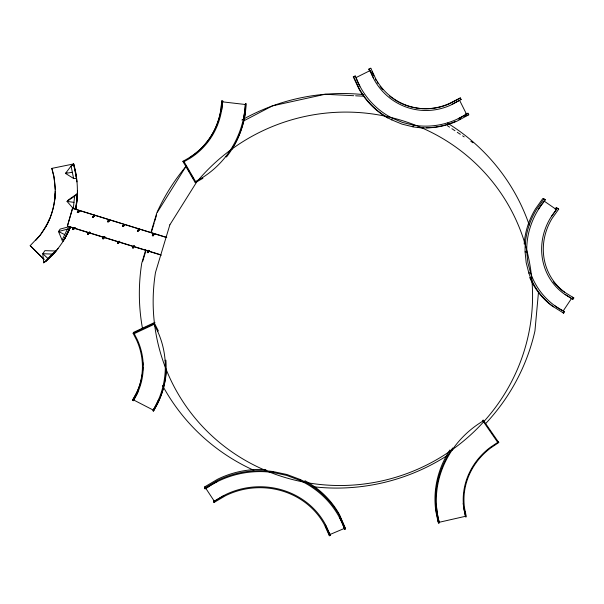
<?xml version="1.0" encoding="UTF-8"?>
<svg xmlns="http://www.w3.org/2000/svg" width="604" height="604" viewBox="0 0 604 604"><rect width="100%" height="100%" fill="white"/><g stroke="black" fill="none" stroke-linecap="round" stroke-linejoin="round"><path stroke-width="0.91" d="M55.274 191.113C55.243 202.31 52.571 213.446 47.61 223.488M77.538 190.864L77.146 199.841L75.93 208.697M54.828 199.275L55.251 193.031M538.504 291.913L534.948 330.932A200.792 196.685 -22.4 0 1 485.933 423.268M189.641 157.516A71.68 69.747 57.9 0 0 220.966 108.818L221.759 100.898L222.755 101.011L221.811 108.954A72.608 70.351 57.5 0 1 221.396 111.544M231.747 149.46A96.595 93.99 58 0 0 245.39 112.676L246.326 103.745L245.435 103.646L245.345 104.5A96.179 93.28 57.7 0 1 243.744 117.017M73.295 208.523L67.044 201.404L68.478 199.803L77.388 193.68L75.825 208.176L73.295 208.523L74.624 196.194L77.508 193.62L75.938 208.108M330.033 533.921L330.275 535.37L329.391 535.74L324.069 524.03A73.22 68.607 -4.8 0 0 225.692 495.612L213.982 502.505L214.126 501.154M213.982 502.505L213.612 500.376M217.093 481.652A89.966 84.334 -10.6 0 0 205.896 488.455L205.058 488.946L204.537 488.16L204.718 486.854L217.591 479.251A90.57 84.9 -4.8 0 1 265.888 469.602M75.817 208.765C78.422 193.892 77.84 178.459 73.665 163.926L51.861 168.38L53.779 176.285A78.324 74.383 39.1 0 1 35.802 240.241M223.684 495.567L214.299 501.229L205.896 488.455A89.905 84.25 -4.8 0 1 272.872 472.471L273.023 471.543L286.908 474.502L300.09 479.455A90.872 85.164 -4.8 0 1 339.75 516.005L345.571 528.923L344.68 529.293L344.303 528.462A89.807 85.058 -1.3 0 0 339.282 517.077M54.3 202.695L54.692 200.06M413.023 126.84L413.34 125.119A79.003 76.172 -72.7 0 0 466.469 114.081L467.994 113.258L468.757 114.79L457.281 121.004A80.8 77.908 -72.7 0 1 413.023 126.84L402.098 124.152L391.686 119.856A80.8 77.908 -72.7 0 1 359.289 88.735L353.687 76.791L353.287 76.897L358.874 88.803A80.46 77.591 -72.7 0 0 387.836 118.022M161.344 255.16L67.384 226.153L72.48 208.312L166.734 237.425M72.646 208.221L67.384 226.153M72.42 229.399L74.413 227.466L75.138 227.693L74.934 228.403L73.152 229.626L72.42 229.399L74.413 227.466M77.289 212.382L77.501 211.664L79.245 210.607L79.977 210.834L79.766 211.551L78.029 212.608L77.289 212.382L79.977 210.834M73.152 229.626L75.138 227.693M78.029 212.608L78.233 211.891L77.501 211.664M79.041 211.324L79.245 210.607M87.467 234.042L89.317 232.072L90.041 232.291L88.199 234.269L87.467 234.042L90.041 232.291M92.374 217.062L94.179 215.243L94.911 215.469L93.114 217.289L92.374 217.062L93.439 216.33M88.199 234.269L88.41 233.552L87.678 233.325M93.114 217.289L94.911 215.469M89.113 232.782L89.317 232.072M94.179 215.243L93.975 215.96L94.7 216.187M102.476 238.671L104.182 236.655L104.9 236.881L104.696 237.591L103.208 238.897L102.476 238.671L104.182 236.655M107.421 221.728L109.075 219.871L109.8 220.098L109.596 220.807L108.154 221.955L107.421 221.728L109.075 219.871M103.208 238.897L104.9 236.881M108.154 221.955L109.8 220.098M117.448 243.291L119.003 241.238L119.728 241.457L119.517 242.166L118.18 243.518L117.448 243.291L119.003 241.238M122.423 226.379L123.933 224.484L124.658 224.703L124.447 225.413L123.156 226.606L122.423 226.379L123.933 224.484M118.18 243.518L119.728 241.457M123.156 226.606L124.658 224.703M132.593 247.187L132.382 247.897L133.107 248.123L134.511 246.024L133.794 245.798L132.593 247.187L133.318 247.413L134.511 246.024M137.387 231.022L138.754 229.082L139.479 229.301L139.267 230.011L138.12 231.249L137.387 231.022L138.754 229.082M133.107 248.123L133.318 247.413M133.582 246.507L133.794 245.798M138.12 231.249L139.479 229.301M145.775 249.746L141.736 263.261A200.792 196.685 -22.4 0 0 142.431 328.138M150.894 232.638L156.814 212.834A200.792 196.685 -22.4 0 1 186.191 166.191M142.687 261.411L145.896 250.675M151.521 231.876L154.201 222.921M154.737 221.132L156.61 214.865M147.27 252.495L148.539 250.35L149.256 250.577L149.045 251.279L147.995 252.714L147.27 252.495L148.539 250.35M152.314 235.651L153.537 233.665L154.254 233.891L154.043 234.601L153.038 235.877L152.314 235.651L153.537 233.665M147.995 252.714L149.256 250.577M153.038 235.877L154.254 233.891M158.701 399.259A90.917 87.58 17.6 0 1 153.174 410.041L152.797 410.72L153.514 411.09L157.878 402.664A91.446 87.331 18.5 0 0 166.425 369.52M49.822 218.444L45.27 227.776M70.449 226.976L64.439 239.056M133.144 399.108L132.631 400.339L133.348 400.709L133.862 399.478L133.144 399.108L136.602 392.774A67.565 64.522 18.4 0 0 138.467 388.583M70.585 226.598L67.338 233.839L62.99 241.472M70.434 227.112C66.229 237.561 59.864 247.021 52.246 255.281M133.114 333.28L154.473 323.261L154.903 322.347L133.635 332.321L133.114 333.28L136.534 339.946A67.852 64.779 18.4 0 1 136.104 393.974L132.631 400.339M69.77 226.523L60.151 229.09L58.49 231.521L62.099 240.105L67.406 229.143L69.996 226.862M62.099 240.105L64.401 239.184L70.238 227.127M391.686 119.856L392.472 118.286A79.003 76.172 -72.7 0 1 355.998 77.599L355.25 76.013L354.842 76.127M325.677 525.133L329.905 534.532L344.303 528.462A89.905 84.25 -4.8 0 0 299.652 480.301L300.09 479.455M133.348 400.709L136.844 394.314A68.675 65.564 18.4 0 0 137.282 339.629L134.216 333.657L154.103 324.325L157.569 331.158A91.008 86.893 18.4 0 1 153.174 410.041L133.726 400.022L136.874 394.246A68.614 66.259 17.2 0 0 138.059 391.679M153.514 411.09L157.47 403.902A91.831 87.678 18.4 0 0 165.896 360.263L165.088 360.316M47.225 224.175L40.355 234.986L30.2 245.654L43.971 259.388M157.41 212.178L185.451 167.217M529.678 277.425A76.595 72.321 -45.8 0 0 552.283 306.017L563.645 313.151L564.574 311.762L563.366 310.947M571.633 298.557L572.871 299.32L573.8 297.931L563.472 291.498A57.961 54.73 -45.8 0 1 557.447 286.304M451.747 450.599L453.279 448.425L452.66 448.032A94.639 88.192 -25.5 0 0 436.526 513.158L438.64 523.117L439.365 522.951L439.221 522.271A93.726 88.041 -27.9 0 1 436.345 504.302M538.315 209.437A75.5 70.532 -41.4 0 1 544.325 201.208L545.321 199.811L543.97 198.875L536.518 209.429A76.904 72.593 -45.8 0 0 525.087 251.876L526.19 262.687L528.855 273.114A76.904 72.593 -45.8 0 0 553.445 306.809M564.68 292.238A58.195 54.934 -45.7 0 1 552.041 218.505L558.715 209.105L556.171 207.761L555.182 209.15L556.375 209.573L551.573 216.164M557.371 208.176L550.629 217.674A59.902 56.542 -45.7 0 0 563.653 293.567L572.871 299.32M76.965 181.887L75.674 172.88L73.552 163.963L71.083 166.055L65.489 173.408L73.59 178.459L76.489 178.55L73.665 163.926M72.45 165.405L73.552 163.963M184.635 163.571L183.216 161.125L182.899 161.374L195.258 182.665L197.04 181.464M58.075 248.546L52.374 255.19L45.934 261.351L43.677 262.8L42.793 253.703L44.892 250.645L55.961 251.007M43.677 262.8L52.095 254.095L55.832 251.105L46.07 261.253M74.624 196.194L67.044 201.404L73.96 202.363M498.761 442.551L490.909 447.791A66.032 61.532 -25.5 0 0 464.574 508.251L466.341 516.813L465.616 516.979L463.834 508.379A66.787 62.227 -25.5 0 1 490.471 447.232L497.726 442.385L482.581 420.467L483.208 420.044L498.761 442.551L497.968 441.441M30.2 245.654L44.107 259.29M204.537 488.16L217.455 480.535A90.872 85.164 -4.8 0 1 273.023 471.543M213.461 501.72L225.239 494.782A74.186 69.52 -4.8 0 1 324.929 523.592L330.275 535.37M182.899 161.374L189.928 157.289A71.363 69.445 58 0 0 221.117 108.803L221.759 100.898M222.521 101.85L245.345 104.5L245.488 103.646L245.398 104.492A96.157 93.552 58 0 1 202.431 177.606L195.56 181.525L184.054 161.691L190.094 158.233A72.548 70.593 57.9 0 0 221.804 108.954L222.755 101.011M195.258 182.665L202.884 178.323L202.431 177.606M373.461 78.188L369.995 70.63L369.527 70.766L368.787 69.181L369.248 69.037L374.284 79.856A62.937 60.679 -72.7 0 0 450.727 105.126L461.124 99.486L460.354 97.939L450.071 103.526A61.14 58.95 -72.7 0 1 375.794 78.965L370.818 68.26L370.35 68.403M458.912 119.607L460.55 118.724M464.627 116.512L467.081 115.183M66.969 172.608L65.489 173.408L72.337 172.268M452.275 104.25L459.591 100.317L466.469 114.081A79.124 76.459 -68.3 0 1 458.24 118.626M243.963 120.762L272.442 105.866L325.08 94.284L330.26 94.541M353.287 76.897L355.25 76.013M368.787 69.181L370.818 68.26M369.995 70.63L355.998 77.599A79.124 75.764 -72.6 0 0 359.863 86.206M157.569 331.158L158.323 330.849L154.473 323.261M528.855 273.114L530.425 272.525A75.198 70.985 -45.8 0 0 563.222 310.924L564.574 311.762M51.861 168.38L53.907 176.232L55.266 189.324M67.406 229.143L58.49 231.521L64.756 234.631M449.957 449.935A94.337 87.927 -25.5 0 0 435.945 511.83L438.051 521.765L438.776 521.599M525.087 251.876L526.756 251.762A75.198 70.985 -45.8 0 1 544.325 201.208L556.375 209.573M460.354 97.939L449.285 103.526A60.883 58.709 -72.7 0 1 415.824 107.927M460.293 99.501L461.124 99.486M52.095 254.095L42.793 253.703L47.882 258.452M467.994 113.258L465.616 114.035L466.469 114.081M331.12 94.586L353.71 95.711M355.59 95.809L364.061 96.232M467.896 114.745L468.757 114.79M272.872 472.471L286.606 475.393L299.652 480.301M413.34 125.119L402.657 122.491L392.472 118.286M68.448 226.319L88.116 232.397M89.905 232.948L103.314 237.085M105.104 237.636L132.82 246.19M134.609 246.742L160.536 254.745M72.623 228.682L73.363 228.908M102.688 237.961L103.42 238.187M117.659 242.582L118.392 242.8M147.482 251.785L148.207 252.004M72.48 208.312L166.659 237.546M108.871 220.581L109.596 220.807M138.542 229.792L139.267 230.011M153.325 234.375L154.043 234.601M92.586 216.345L93.318 216.572M107.633 221.011L108.365 221.238M122.635 225.662L123.367 225.888M137.599 230.305L138.331 230.532M152.525 234.941L153.25 235.16M543.97 198.875L542.822 198.489L535.401 209.007A76.595 72.321 -45.8 0 0 524.181 244.008M544.166 199.426L545.321 199.811M558.715 209.105L556.171 207.761M572.554 297.168L573.8 297.931M565.117 294.488L571.52 298.474L563.222 310.924A75.145 71.846 -43.3 0 1 555.053 305.918M447.27 125.609L449.572 127.15M451.883 128.69L454.963 130.736M457.266 132.276L460.346 134.322M462.649 135.862L464.189 136.889M470.833 141.313L473.038 142.778M562.445 312.328L563.645 313.151M225.836 156.428L226.5 156.957A97.025 94.398 58 0 0 245.337 112.714M204.718 486.854L205.239 487.639M186.055 166.017L189.369 171.725M190.313 173.356L193.627 179.071M371.875 71.68L373.778 75.787M326.115 527.624L327.255 530.123M328.01 531.792L328.765 533.46M438.051 521.765L438.64 523.117M530.425 272.525L527.821 262.332L526.756 251.762M345.571 528.923L339.471 514.623A90.57 84.9 -4.8 0 0 304.922 480.693M464.786 511.211L465.661 515.476M344.386 527.866L344.68 529.293M71.083 166.055L73.59 178.459M329.15 534.298L329.391 535.74M142.816 362.438A67.565 64.522 18.4 0 1 142.899 365.216M142.876 367.058A67.565 64.522 18.4 0 1 142.68 370.75M142.265 374.412A67.565 64.522 18.4 0 1 141.978 376.232M141.63 378.036A67.565 64.522 18.4 0 1 138.807 387.723M463.238 503.207A66.659 62.801 -28.9 0 0 463.796 508.296L465.473 516.299L439.221 522.271A93.892 87.489 -25.5 0 1 482.989 421.064M556.828 285.669A57.961 54.73 -45.8 0 1 553.355 281.653M455.665 121.291A80.46 77.591 -72.7 0 1 446.65 124.598M445.82 124.839A80.46 77.591 -72.7 0 1 435.703 127.006M434.774 127.134A80.46 77.591 -72.7 0 1 426.356 127.769M423.555 127.776A80.46 77.591 -72.7 0 1 417.945 127.467M414.986 107.784A60.883 58.709 -72.7 0 1 399.705 102.62M398.95 102.235A60.883 58.709 -72.7 0 1 393.808 99.177M392.404 98.21A60.883 58.709 -72.7 0 1 389.671 96.142M382.823 89.634A60.883 58.709 -72.7 0 1 380.067 86.312M378.044 83.503A60.883 58.709 -72.7 0 1 377.085 82.046M376.171 80.566A60.883 58.709 -72.7 0 1 375.303 79.064M447.715 455.242A200.792 196.685 -22.4 0 1 312.192 486.605M253.854 470.312A200.792 196.685 -22.4 0 1 162.552 385.533M241.879 120.007A200.792 196.685 -22.4 0 1 363.812 94.647M447.451 123.095A200.792 196.685 -22.4 0 1 529.247 225.02M169.867 224.809L155.485 272.472A190.29 186.123 -22 0 0 378.459 481.637A190.29 186.123 -22 0 0 506.122 201.238A190.29 186.123 -22 0 0 196.64 182.076L169.867 224.809"/></g></svg>
